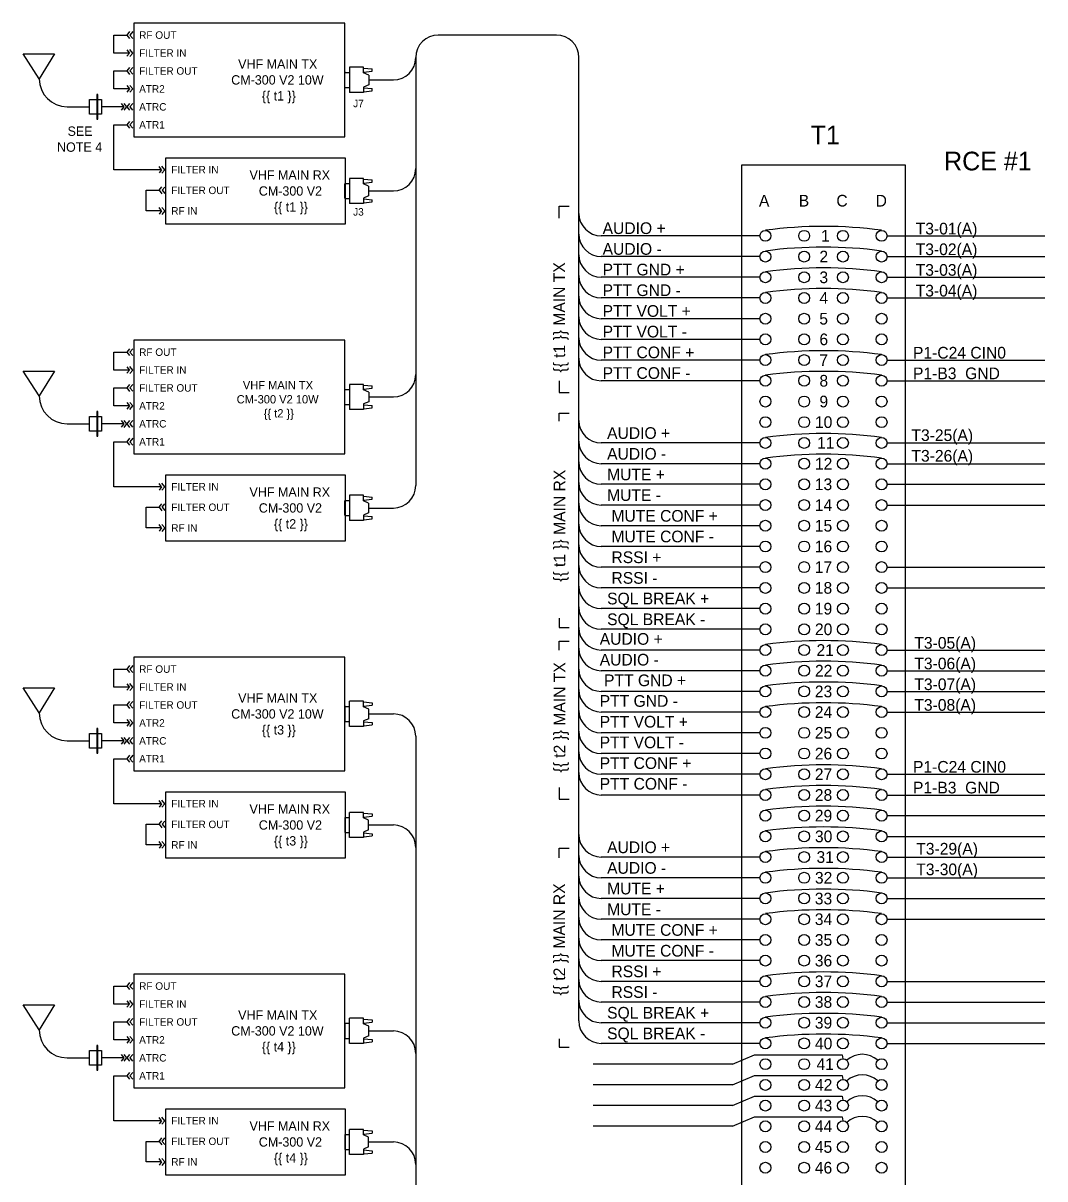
# Model space of a CAD drawing. Extents: x 0.15 to 2.83, y 0.04 to 1.77.
# Drawn here: x 0.148 to 1.059, y 0.698 to 1.728 of the extents above; entities that cross this region are included whole.
import ezdxf

# ---------------------------------------------------------------- set-up
doc = ezdxf.new("R2010")
doc.units = 0
doc.layers.add('ANNO-TEXT', color=7, linetype='Continuous')
doc.layers.add('Q-SCHM', color=7, linetype='Continuous')

msp = doc.modelspace()

# ---------------------------------------------------------------- linework, layer by layer
at = {"layer": 'Q-SCHM'}
for p, q in [((0.6236, 1.7178), (0.5183, 1.7178)), ((0.4983, 1.6978), (0.4983, 1.6978)), ((0.4983, 1.6978), (0.4983, 1.3163)), ((0.6436, 0.8391), (0.6436, 1.6978)), ((0.4352, 1.6715), (0.4352, 1.6842)), ((0.4356, 1.6846), (0.4391, 1.6846)), ((0.4391, 1.6891), (0.4391, 1.6666)), ((0.4518, 1.6884), (0.4594, 1.6876)), ((0.4518, 1.6848), (0.4594, 1.6856)), ((0.4564, 1.6822), (0.4564, 1.6735)), ((0.4594, 1.6856), (0.4594, 1.6876)), ((0.1627, 1.6789), (0.1627, 1.6789)), ((0.4356, 1.6711), (0.4391, 1.6711)), ((0.4518, 1.6709), (0.4594, 1.6701)), ((0.4564, 1.6778), (0.4783, 1.6778)), ((0.4594, 1.668), (0.4594, 1.6701)), ((0.4518, 1.6672), (0.4594, 1.668)), ((0.1877, 1.6539), (0.2074, 1.6539)), ((0.238, 1.6539), (0.2182, 1.6539)), ((0.2718, 1.5978), (0.2695, 1.6007)), ((0.2718, 1.5978), (0.2695, 1.5949)), ((0.2746, 1.5978), (0.2721, 1.6009)), ((0.2746, 1.5978), (0.2721, 1.5947)), ((0.4983, 1.5989), (0.4983, 1.5989)), ((0.4391, 1.5901), (0.4391, 1.5676)), ((0.4518, 1.5895), (0.4594, 1.5887)), ((0.4518, 1.5858), (0.4594, 1.5866)), ((0.4594, 1.5866), (0.4594, 1.5887)), ((0.2695, 1.5795), (0.2719, 1.5825)), ((0.2695, 1.5795), (0.2719, 1.5825)), ((0.2695, 1.5795), (0.2719, 1.5764)), ((0.2695, 1.5795), (0.2719, 1.5764)), ((0.2722, 1.5795), (0.2746, 1.5824)), ((0.2722, 1.5795), (0.2746, 1.5765)), ((0.4352, 1.5725), (0.4352, 1.5852)), ((0.4356, 1.5856), (0.4391, 1.5856)), ((0.4563, 1.5832), (0.4563, 1.5745)), ((0.4563, 1.5789), (0.4783, 1.5789)), ((0.4356, 1.5721), (0.4391, 1.5721)), ((0.4518, 1.5719), (0.4594, 1.5711)), ((0.4518, 1.5683), (0.4594, 1.5691)), ((0.4594, 1.5691), (0.4594, 1.5711)), ((0.2718, 1.5611), (0.2695, 1.564)), ((0.2718, 1.5611), (0.2695, 1.5582)), ((0.2746, 1.5611), (0.2721, 1.5642)), ((0.2746, 1.5611), (0.2721, 1.558)), ((0.6436, 1.5589), (0.6436, 1.5589)), ((0.6436, 1.5404), (0.6436, 1.5404)), ((0.8051, 1.5389), (0.6636, 1.5389)), ((0.8051, 1.5389), (0.6644, 1.5389)), ((0.9183, 1.5389), (1.0589, 1.5389)), ((0.6436, 1.522), (0.6436, 1.522)), ((0.8051, 1.5204), (0.6636, 1.5204)), ((0.9183, 1.5204), (1.0589, 1.5204)), ((0.6436, 1.5035), (0.6436, 1.5035)), ((0.8051, 1.502), (0.6636, 1.502)), ((0.9183, 1.502), (1.0589, 1.502)), ((0.6436, 1.485), (0.6436, 1.485)), ((0.8051, 1.4835), (0.6636, 1.4835)), ((0.9183, 1.4835), (1.0589, 1.4835)), ((0.6436, 1.4666), (0.6436, 1.4666)), ((0.8051, 1.465), (0.6636, 1.465)), ((0.6436, 1.4481), (0.6436, 1.4481)), ((0.8051, 1.4466), (0.6636, 1.4466)), ((0.6436, 1.4297), (0.6436, 1.4297)), ((0.8051, 1.4281), (0.6636, 1.4281)), ((0.9183, 1.4281), (1.0589, 1.4281)), ((0.4983, 1.4153), (0.4983, 1.4153)), ((0.4352, 1.3889), (0.4352, 1.4017)), ((0.4356, 1.402), (0.4391, 1.402)), ((0.4391, 1.4065), (0.4391, 1.3841)), ((0.4518, 1.4059), (0.4594, 1.4051)), ((0.4518, 1.4022), (0.4594, 1.403)), ((0.4594, 1.403), (0.4594, 1.4051)), ((0.8051, 1.4097), (0.6636, 1.4097)), ((0.9183, 1.4097), (1.0589, 1.4097)), ((0.1627, 1.3963), (0.1627, 1.3963)), ((0.4564, 1.3996), (0.4564, 1.391)), ((0.4564, 1.3953), (0.4783, 1.3953)), ((0.4356, 1.3886), (0.4391, 1.3886)), ((0.4518, 1.3884), (0.4594, 1.3876)), ((0.4518, 1.3847), (0.4594, 1.3855)), ((0.4594, 1.3855), (0.4594, 1.3876)), ((0.1877, 1.3713), (0.2074, 1.3713)), ((0.238, 1.3713), (0.2182, 1.3713)), ((0.6436, 1.3743), (0.6436, 1.3743)), ((0.6436, 1.3558), (0.6436, 1.3558)), ((0.8051, 1.3543), (0.6636, 1.3543)), ((0.8051, 1.3543), (0.6644, 1.3543)), ((0.9183, 1.3543), (1.0589, 1.3543)), ((0.6436, 1.3374), (0.6436, 1.3374)), ((0.8051, 1.3358), (0.6636, 1.3358)), ((0.9183, 1.3358), (1.0589, 1.3358)), ((0.6436, 1.3189), (0.6436, 1.3189)), ((0.2718, 1.3153), (0.2695, 1.3182)), ((0.2718, 1.3153), (0.2695, 1.3123)), ((0.2746, 1.3153), (0.2721, 1.3183)), ((0.2746, 1.3153), (0.2721, 1.3122)), ((0.4983, 1.3163), (0.4983, 1.3163)), ((0.8051, 1.3174), (0.6636, 1.3174)), ((0.9183, 1.3174), (1.0589, 1.3174)), ((0.2695, 1.2969), (0.2719, 1.3)), ((0.2695, 1.2969), (0.2719, 1.3)), ((0.2722, 1.2969), (0.2746, 1.2999)), ((0.4352, 1.29), (0.4352, 1.3027)), ((0.4356, 1.3031), (0.4391, 1.3031)), ((0.4391, 1.3076), (0.4391, 1.2851)), ((0.4518, 1.3069), (0.4594, 1.3061)), ((0.4518, 1.3033), (0.4594, 1.3041)), ((0.4563, 1.3007), (0.4563, 1.292)), ((0.4594, 1.3041), (0.4594, 1.3061)), ((0.6436, 1.3005), (0.6436, 1.3005)), ((0.8051, 1.2989), (0.6636, 1.2989)), ((0.9183, 1.2989), (1.0589, 1.2989)), ((0.2695, 1.2969), (0.2719, 1.2938)), ((0.2695, 1.2969), (0.2719, 1.2938)), ((0.2722, 1.2969), (0.2746, 1.294)), ((0.4356, 1.2896), (0.4391, 1.2896)), ((0.4518, 1.2894), (0.4594, 1.2886)), ((0.4563, 1.2963), (0.4783, 1.2963)), ((0.4594, 1.2865), (0.4594, 1.2886)), ((0.2718, 1.2786), (0.2695, 1.2815)), ((0.2718, 1.2786), (0.2695, 1.2756)), ((0.2746, 1.2786), (0.2721, 1.2816)), ((0.2746, 1.2786), (0.2721, 1.2755)), ((0.4518, 1.2857), (0.4594, 1.2865)), ((0.6436, 1.282), (0.6436, 1.282)), ((0.8051, 1.2805), (0.6636, 1.2805)), ((0.6436, 1.2636), (0.6436, 1.2636)), ((0.8051, 1.262), (0.6636, 1.262)), ((0.6436, 1.2451), (0.6436, 1.2451)), ((0.8051, 1.2436), (0.6636, 1.2436)), ((0.9183, 1.2436), (1.0589, 1.2436)), ((0.6436, 1.2266), (0.6436, 1.2266)), ((0.8051, 1.2251), (0.6636, 1.2251)), ((0.9183, 1.2251), (1.0589, 1.2251)), ((0.6436, 1.2082), (0.6436, 1.2082)), ((0.8051, 1.2066), (0.6636, 1.2066)), ((0.6436, 1.1897), (0.6436, 1.1897)), ((0.8051, 1.1882), (0.6636, 1.1882)), ((0.6436, 1.1713), (0.6436, 1.1713)), ((0.8051, 1.1697), (0.6636, 1.1697)), ((0.8051, 1.1697), (0.6644, 1.1697)), ((0.9183, 1.1697), (1.0589, 1.1697)), ((0.6436, 1.1528), (0.6436, 1.1528)), ((0.8051, 1.1513), (0.6636, 1.1513)), ((0.9183, 1.1513), (1.0589, 1.1513)), ((0.6436, 1.1344), (0.6436, 1.1344)), ((0.4391, 1.1015), (0.4391, 1.124)), ((0.4518, 1.1234), (0.4594, 1.1226)), ((0.8051, 1.1328), (0.6636, 1.1328)), ((0.9183, 1.1328), (1.0589, 1.1328)), ((0.1627, 1.1138), (0.1627, 1.1138)), ((0.4352, 1.1191), (0.4352, 1.1064)), ((0.4356, 1.1195), (0.4391, 1.1195)), ((0.4518, 1.1197), (0.4594, 1.1205)), ((0.4564, 1.1084), (0.4564, 1.1171)), ((0.4564, 1.1128), (0.4783, 1.1128)), ((0.4594, 1.1226), (0.4594, 1.1205)), ((0.6436, 1.1159), (0.6436, 1.1159)), ((0.8051, 1.1144), (0.6636, 1.1144)), ((0.9183, 1.1144), (1.0589, 1.1144)), ((0.4356, 1.106), (0.4391, 1.106)), ((0.4518, 1.1058), (0.4594, 1.105)), ((0.4518, 1.1022), (0.4594, 1.103)), ((0.4594, 1.105), (0.4594, 1.103)), ((0.4983, 1.0928), (0.4983, 1.0928)), ((0.4983, 1.0928), (0.4983, 0.5437)), ((0.6436, 1.0975), (0.6436, 1.0975)), ((0.8051, 1.0959), (0.6636, 1.0959)), ((0.1877, 1.0888), (0.2074, 1.0888)), ((0.238, 1.0888), (0.2182, 1.0888)), ((0.6436, 1.079), (0.6436, 1.079)), ((0.8051, 1.0775), (0.6636, 1.0775)), ((0.6436, 1.0605), (0.6436, 1.0605)), ((0.8051, 1.059), (0.6636, 1.059)), ((0.9183, 1.059), (1.0589, 1.059)), ((0.8051, 1.0405), (0.6636, 1.0405)), ((0.9183, 1.0405), (1.0589, 1.0405)), ((0.2718, 1.0327), (0.2695, 1.0357)), ((0.2718, 1.0327), (0.2695, 1.0298)), ((0.2746, 1.0327), (0.2721, 1.0358)), ((0.2746, 1.0327), (0.2721, 1.0297)), ((0.4352, 1.0201), (0.4352, 1.0074)), ((0.4356, 1.0205), (0.4391, 1.0205)), ((0.4391, 1.0025), (0.4391, 1.025)), ((0.4518, 1.0244), (0.4594, 1.0236)), ((0.4518, 1.0207), (0.4594, 1.0215)), ((0.4594, 1.0236), (0.4594, 1.0215)), ((0.9183, 1.0221), (1.0589, 1.0221)), ((0.2695, 1.0144), (0.2719, 1.0174)), ((0.2695, 1.0144), (0.2719, 1.0174)), ((0.2695, 1.0144), (0.2719, 1.0113)), ((0.2695, 1.0144), (0.2719, 1.0113)), ((0.2722, 1.0144), (0.2746, 1.0173)), ((0.2722, 1.0144), (0.2746, 1.0114)), ((0.4563, 1.0095), (0.4563, 1.0181)), ((0.4563, 1.0138), (0.4783, 1.0138)), ((0.4356, 1.007), (0.4391, 1.007)), ((0.4518, 1.0068), (0.4594, 1.006)), ((0.4518, 1.0032), (0.4594, 1.004)), ((0.4594, 1.006), (0.4594, 1.004)), ((0.6436, 1.0052), (0.6436, 1.0052)), ((0.9183, 1.0036), (1.0589, 1.0036)), ((0.2718, 0.996), (0.2695, 0.999)), ((0.2718, 0.996), (0.2695, 0.9931)), ((0.2746, 0.996), (0.2721, 0.9991)), ((0.2746, 0.996), (0.2721, 0.993)), ((0.4983, 0.9938), (0.4983, 0.9938)), ((0.6436, 0.9867), (0.6436, 0.9867)), ((0.8051, 0.9852), (0.6636, 0.9852)), ((0.8051, 0.9852), (0.6644, 0.9852)), ((0.9183, 0.9852), (1.0589, 0.9852)), ((0.6436, 0.9683), (0.6436, 0.9683)), ((0.8051, 0.9667), (0.6636, 0.9667)), ((0.9183, 0.9667), (1.0589, 0.9667)), ((0.6436, 0.9498), (0.6436, 0.9498)), ((0.8051, 0.9483), (0.6636, 0.9483)), ((0.9183, 0.9483), (1.0589, 0.9483)), ((0.6436, 0.9313), (0.6436, 0.9313)), ((0.8051, 0.9298), (0.6636, 0.9298)), ((0.9183, 0.9298), (1.0589, 0.9298)), ((0.6436, 0.9129), (0.6436, 0.9129)), ((0.8051, 0.9113), (0.6636, 0.9113)), ((0.6436, 0.8944), (0.6436, 0.8944)), ((0.8051, 0.8929), (0.6636, 0.8929)), ((0.6436, 0.876), (0.6436, 0.876)), ((0.8051, 0.8744), (0.6636, 0.8744)), ((0.9183, 0.8744), (1.0589, 0.8744)), ((0.6436, 0.8575), (0.6436, 0.8575)), ((0.8051, 0.856), (0.6636, 0.856)), ((0.9183, 0.856), (1.0589, 0.856)), ((0.4352, 0.8366), (0.4352, 0.8239)), ((0.4356, 0.837), (0.4391, 0.837)), ((0.4391, 0.819), (0.4391, 0.8415)), ((0.4518, 0.8408), (0.4594, 0.84)), ((0.4518, 0.8372), (0.4594, 0.838)), ((0.4564, 0.8259), (0.4564, 0.8346)), ((0.4594, 0.84), (0.4594, 0.838)), ((0.6436, 0.8391), (0.6436, 0.8391)), ((0.8051, 0.8375), (0.6636, 0.8375)), ((0.9183, 0.8375), (1.0589, 0.8375)), ((0.1627, 0.8312), (0.1627, 0.8312)), ((0.4564, 0.8302), (0.4783, 0.8302)), ((0.4356, 0.8235), (0.4391, 0.8235)), ((0.4518, 0.8233), (0.4594, 0.8225)), ((0.4518, 0.8196), (0.4594, 0.8204)), ((0.4594, 0.8225), (0.4594, 0.8204)), ((0.8051, 0.8191), (0.6636, 0.8191)), ((0.9183, 0.8191), (1.0589, 0.8191)), ((0.1877, 0.8062), (0.2074, 0.8062)), ((0.238, 0.8062), (0.2182, 0.8062)), ((0.4983, 0.8102), (0.4983, 0.8102)), ((0.7806, 0.8006), (0.8001, 0.809)), ((0.8001, 0.809), (0.8784, 0.809)), ((0.8784, 0.809), (0.8789, 0.8055)), ((0.7806, 0.8006), (0.6564, 0.8006)), ((0.7806, 0.7821), (0.8001, 0.7905)), ((0.8001, 0.7905), (0.8784, 0.7905)), ((0.8784, 0.7905), (0.8789, 0.787)), ((0.7806, 0.7821), (0.6564, 0.7821)), ((0.7806, 0.7637), (0.6564, 0.7637)), ((0.7806, 0.7637), (0.8001, 0.7721)), ((0.8001, 0.7721), (0.8784, 0.7721)), ((0.8784, 0.7721), (0.8789, 0.7686)), ((0.2718, 0.7502), (0.2695, 0.7531)), ((0.2746, 0.7502), (0.2721, 0.7533)), ((0.7806, 0.7452), (0.8001, 0.7536)), ((0.8001, 0.7536), (0.8784, 0.7536)), ((0.8784, 0.7536), (0.8789, 0.7501)), ((0.2718, 0.7502), (0.2695, 0.7473)), ((0.2746, 0.7502), (0.2721, 0.7471)), ((0.4391, 0.72), (0.4391, 0.7425)), ((0.4518, 0.7419), (0.4594, 0.7411)), ((0.7806, 0.7452), (0.6564, 0.7452)), ((0.2695, 0.7318), (0.2719, 0.7349)), ((0.2695, 0.7318), (0.2719, 0.7349)), ((0.2695, 0.7318), (0.2719, 0.7288)), ((0.2695, 0.7318), (0.2719, 0.7288)), ((0.2722, 0.7318), (0.2746, 0.7348)), ((0.2722, 0.7318), (0.2746, 0.7289)), ((0.4352, 0.7376), (0.4352, 0.7249)), ((0.4356, 0.738), (0.4391, 0.738)), ((0.4518, 0.7382), (0.4594, 0.739)), ((0.4563, 0.7269), (0.4563, 0.7356)), ((0.4594, 0.7411), (0.4594, 0.739)), ((0.4356, 0.7245), (0.4391, 0.7245)), ((0.4518, 0.7243), (0.4594, 0.7235)), ((0.4518, 0.7206), (0.4594, 0.7214)), ((0.4563, 0.7313), (0.4783, 0.7313)), ((0.4594, 0.7235), (0.4594, 0.7214)), ((0.2718, 0.7135), (0.2695, 0.7164)), ((0.2718, 0.7135), (0.2695, 0.7105)), ((0.2746, 0.7135), (0.2721, 0.7166)), ((0.2746, 0.7135), (0.2721, 0.7104)), ((0.4983, 0.7113), (0.4983, 0.7113))]:
    msp.add_line(p, q, dxfattribs=at)
for points in [[(0.2433, 1.7209), (0.2409, 1.7178), (0.2433, 1.7147)], [(0.2461, 1.7209), (0.2436, 1.7178), (0.246, 1.7149)], [(0.2432, 1.7018), (0.2293, 1.7018), (0.2293, 1.7178), (0.2409, 1.7178)], [(0.2409, 1.7048), (0.2432, 1.7018), (0.2409, 1.6989)], [(0.2435, 1.6988), (0.246, 1.7018), (0.2435, 1.7049)], [(0.2432, 1.6698), (0.2293, 1.6698), (0.2293, 1.6858), (0.2409, 1.6858)], [(0.2433, 1.6889), (0.2409, 1.6858), (0.2433, 1.6828)], [(0.2461, 1.6889), (0.2436, 1.6858), (0.246, 1.6829)], [(0.4564, 1.6822), (0.4518, 1.6841), (0.4518, 1.6891), (0.4391, 1.6891)], [(0.2409, 1.6728), (0.2432, 1.6698), (0.2409, 1.6669)], [(0.2435, 1.6668), (0.246, 1.6698), (0.2435, 1.6729)], [(0.4564, 1.6735), (0.4518, 1.6715), (0.4518, 1.6666), (0.4391, 1.6666)], [(0.2357, 1.6568), (0.238, 1.6539), (0.2357, 1.6509)], [(0.2383, 1.6508), (0.2408, 1.6539), (0.2383, 1.6569)], [(0.2432, 1.6569), (0.2408, 1.6539), (0.2432, 1.6508)], [(0.246, 1.6569), (0.2435, 1.6539), (0.2459, 1.6509)], [(0.2433, 1.6409), (0.2409, 1.6379), (0.2433, 1.6348)], [(0.2461, 1.6409), (0.2436, 1.6379), (0.246, 1.6349)], [(0.2718, 1.5978), (0.2293, 1.5978), (0.2293, 1.6379), (0.2409, 1.6379)], [(0.4563, 1.5832), (0.4518, 1.5852), (0.4518, 1.5901), (0.4391, 1.5901)], [(0.2718, 1.5611), (0.2579, 1.5611), (0.2579, 1.5795), (0.2695, 1.5795)], [(0.4563, 1.5745), (0.4518, 1.5726), (0.4518, 1.5676), (0.4391, 1.5676)], [(0.6262, 1.5547), (0.6262, 1.5653), (0.6349, 1.5653)], [(0.2432, 1.4193), (0.2293, 1.4193), (0.2293, 1.4353), (0.2409, 1.4353)], [(0.2433, 1.4383), (0.2409, 1.4353), (0.2433, 1.4322)], [(0.2461, 1.4383), (0.2436, 1.4353), (0.246, 1.4323)], [(0.2409, 1.4222), (0.2432, 1.4193), (0.2409, 1.4164)], [(0.2435, 1.4162), (0.246, 1.4193), (0.2435, 1.4224)], [(0.2432, 1.3873), (0.2293, 1.3873), (0.2293, 1.4033), (0.2409, 1.4033)], [(0.2433, 1.4064), (0.2409, 1.4033), (0.2433, 1.4002)], [(0.2461, 1.4064), (0.2436, 1.4033), (0.246, 1.4004)], [(0.4564, 1.3996), (0.4518, 1.4016), (0.4518, 1.4065), (0.4391, 1.4065)], [(0.6262, 1.4096), (0.6262, 1.3992), (0.6349, 1.3992)], [(0.4564, 1.391), (0.4518, 1.389), (0.4518, 1.3841), (0.4391, 1.3841)], [(0.2409, 1.3902), (0.2432, 1.3873), (0.2409, 1.3844)], [(0.2435, 1.3842), (0.246, 1.3873), (0.2435, 1.3904)], [(0.6262, 1.3737), (0.6262, 1.3808), (0.6349, 1.3808)], [(0.2357, 1.3743), (0.238, 1.3713), (0.2357, 1.3684)], [(0.2383, 1.3682), (0.2408, 1.3713), (0.2383, 1.3744)], [(0.2432, 1.3744), (0.2408, 1.3713), (0.2432, 1.3682)], [(0.246, 1.3744), (0.2435, 1.3713), (0.2459, 1.3684)], [(0.2718, 1.3153), (0.2293, 1.3153), (0.2293, 1.3553), (0.2409, 1.3553)], [(0.2433, 1.3584), (0.2409, 1.3553), (0.2433, 1.3523)], [(0.2461, 1.3584), (0.2436, 1.3553), (0.246, 1.3524)], [(0.4563, 1.3007), (0.4518, 1.3026), (0.4518, 1.3076), (0.4391, 1.3076)], [(0.2718, 1.2786), (0.2579, 1.2786), (0.2579, 1.2969), (0.2695, 1.2969)], [(0.4563, 1.292), (0.4518, 1.29), (0.4518, 1.2851), (0.4391, 1.2851)], [(0.6262, 1.1981), (0.6262, 1.1899), (0.6349, 1.1899)], [(0.6262, 1.1695), (0.6262, 1.1777), (0.6349, 1.1777)], [(0.2433, 1.1558), (0.2409, 1.1527), (0.2433, 1.1497)], [(0.2461, 1.1558), (0.2436, 1.1527), (0.246, 1.1498)], [(0.2432, 1.1367), (0.2293, 1.1367), (0.2293, 1.1527), (0.2409, 1.1527)], [(0.2409, 1.1397), (0.2432, 1.1367), (0.2409, 1.1338)], [(0.2435, 1.1337), (0.246, 1.1367), (0.2435, 1.1398)], [(0.2433, 1.1238), (0.2409, 1.1208), (0.2433, 1.1177)], [(0.2461, 1.1238), (0.2436, 1.1208), (0.246, 1.1178)], [(0.4564, 1.1171), (0.4518, 1.1191), (0.4518, 1.124), (0.4391, 1.124)], [(0.2432, 1.1048), (0.2293, 1.1048), (0.2293, 1.1208), (0.2409, 1.1208)], [(0.2409, 1.1077), (0.2432, 1.1048), (0.2409, 1.1018)], [(0.2435, 1.1017), (0.246, 1.1048), (0.2435, 1.1078)], [(0.4564, 1.1084), (0.4518, 1.1065), (0.4518, 1.1015), (0.4391, 1.1015)], [(0.2357, 1.0917), (0.238, 1.0888), (0.2357, 1.0858)], [(0.2383, 1.0857), (0.2408, 1.0888), (0.2383, 1.0918)], [(0.2432, 1.0918), (0.2408, 1.0888), (0.2432, 1.0857)], [(0.246, 1.0918), (0.2435, 1.0888), (0.2459, 1.0858)], [(0.2718, 1.0327), (0.2293, 1.0327), (0.2293, 1.0728), (0.2409, 1.0728)], [(0.2433, 1.0759), (0.2409, 1.0728), (0.2433, 1.0697)], [(0.2461, 1.0759), (0.2436, 1.0728), (0.246, 1.0699)], [(0.6262, 1.0473), (0.6262, 1.0367), (0.6349, 1.0367)], [(0.4563, 1.0181), (0.4518, 1.0201), (0.4518, 1.025), (0.4391, 1.025)], [(0.2718, 0.996), (0.2579, 0.996), (0.2579, 1.0144), (0.2695, 1.0144)], [(0.4563, 1.0095), (0.4518, 1.0075), (0.4518, 1.0025), (0.4391, 1.0025)], [(0.6262, 0.9845), (0.6262, 0.9932), (0.6349, 0.9932)], [(0.2432, 0.8542), (0.2293, 0.8542), (0.2293, 0.8702), (0.2409, 0.8702)], [(0.2433, 0.8733), (0.2409, 0.8702), (0.2433, 0.8671)], [(0.2461, 0.8733), (0.2436, 0.8702), (0.246, 0.8673)], [(0.2409, 0.8571), (0.2432, 0.8542), (0.2409, 0.8513)], [(0.2435, 0.8511), (0.246, 0.8542), (0.2435, 0.8573)], [(0.2432, 0.8222), (0.2293, 0.8222), (0.2293, 0.8382), (0.2409, 0.8382)], [(0.2433, 0.8413), (0.2409, 0.8382), (0.2433, 0.8352)], [(0.2461, 0.8413), (0.2436, 0.8382), (0.246, 0.8353)], [(0.4564, 0.8346), (0.4518, 0.8365), (0.4518, 0.8415), (0.4391, 0.8415)], [(0.2409, 0.8252), (0.2432, 0.8222), (0.2409, 0.8193)], [(0.2435, 0.8192), (0.246, 0.8222), (0.2435, 0.8253)], [(0.4564, 0.8259), (0.4518, 0.8239), (0.4518, 0.819), (0.4391, 0.819)], [(0.6262, 0.8232), (0.6262, 0.8157), (0.6349, 0.8157)], [(0.2357, 0.8092), (0.238, 0.8062), (0.2357, 0.8033)], [(0.2383, 0.8032), (0.2408, 0.8062), (0.2383, 0.8093)], [(0.2432, 0.8093), (0.2408, 0.8062), (0.2432, 0.8032)], [(0.246, 0.8093), (0.2435, 0.8062), (0.2459, 0.8033)], [(0.2433, 0.7933), (0.2409, 0.7903), (0.2433, 0.7872)], [(0.2461, 0.7933), (0.2436, 0.7903), (0.246, 0.7873)], [(0.2718, 0.7502), (0.2293, 0.7502), (0.2293, 0.7903), (0.2409, 0.7903)], [(0.4563, 0.7356), (0.4518, 0.7376), (0.4518, 0.7425), (0.4391, 0.7425)], [(0.2718, 0.7135), (0.2579, 0.7135), (0.2579, 0.7318), (0.2695, 0.7318)], [(0.4563, 0.7269), (0.4518, 0.7249), (0.4518, 0.72), (0.4391, 0.72)]]:
    msp.add_lwpolyline(points, dxfattribs=at)
for points in [[(0.2471, 1.6272), (0.4352, 1.6272), (0.4352, 1.7285), (0.2471, 1.7285)], [(0.1484, 1.701), (0.1763, 1.701), (0.1627, 1.6789)], [(0.2182, 1.6605), (0.2182, 1.6472), (0.214, 1.6472), (0.214, 1.6429), (0.215, 1.6429), (0.215, 1.6472), (0.2074, 1.6472), (0.2074, 1.6605), (0.215, 1.6605), (0.215, 1.6648), (0.214, 1.6648), (0.214, 1.6472), (0.215, 1.6472), (0.215, 1.6605)], [(0.2757, 1.6085), (0.4353, 1.6085), (0.4353, 1.5493), (0.2757, 1.5493)], [(0.7888, 1.6022), (0.9345, 1.6022), (0.9345, 0.5896), (0.7888, 0.5896)], [(0.2471, 1.3447), (0.4352, 1.3447), (0.4352, 1.4459), (0.2471, 1.4459)], [(0.1484, 1.4184), (0.1763, 1.4184), (0.1627, 1.3963)], [(0.2182, 1.378), (0.2182, 1.3647), (0.214, 1.3647), (0.214, 1.3604), (0.215, 1.3604), (0.215, 1.3647), (0.2074, 1.3647), (0.2074, 1.378), (0.215, 1.378), (0.215, 1.3822), (0.214, 1.3822), (0.214, 1.3647), (0.215, 1.3647), (0.215, 1.378)], [(0.2757, 1.3259), (0.4353, 1.3259), (0.4353, 1.2667), (0.2757, 1.2667)], [(0.2471, 1.0621), (0.4352, 1.0621), (0.4352, 1.1634), (0.2471, 1.1634)], [(0.1484, 1.1359), (0.1763, 1.1359), (0.1627, 1.1138)], [(0.2182, 1.0954), (0.2182, 1.0821), (0.214, 1.0821), (0.214, 1.0779), (0.215, 1.0779), (0.215, 1.0821), (0.2074, 1.0821), (0.2074, 1.0954), (0.215, 1.0954), (0.215, 1.0997), (0.214, 1.0997), (0.214, 1.0821), (0.215, 1.0821), (0.215, 1.0954)], [(0.2757, 1.0434), (0.4353, 1.0434), (0.4353, 0.9842), (0.2757, 0.9842)], [(0.2471, 0.7796), (0.4352, 0.7796), (0.4352, 0.8809), (0.2471, 0.8809)], [(0.1484, 0.8534), (0.1763, 0.8534), (0.1627, 0.8312)], [(0.2182, 0.8129), (0.2182, 0.7996), (0.214, 0.7996), (0.214, 0.7953), (0.215, 0.7953), (0.215, 0.7996), (0.2074, 0.7996), (0.2074, 0.8129), (0.215, 0.8129), (0.215, 0.8172), (0.214, 0.8172), (0.214, 0.7996), (0.215, 0.7996), (0.215, 0.8129)], [(0.2757, 0.7609), (0.4353, 0.7609), (0.4353, 0.7016), (0.2757, 0.7016)]]:
    msp.add_lwpolyline(points, close=True, dxfattribs=at)
for centre in [(0.8099, 1.5389), (0.8444, 1.5389), (0.8789, 1.5389), (0.8789, 1.5389), (0.9134, 1.5389), (0.8099, 1.5204), (0.8444, 1.5204), (0.8789, 1.5204), (0.9134, 1.5204), (0.8099, 1.502), (0.8444, 1.502), (0.8789, 1.502), (0.9134, 1.502), (0.8099, 1.4835), (0.8444, 1.4835), (0.8789, 1.4835), (0.9134, 1.4835), (0.8099, 1.465), (0.8444, 1.465), (0.8789, 1.465), (0.9134, 1.465), (0.8099, 1.4466), (0.8444, 1.4466), (0.8789, 1.4466), (0.9134, 1.4466), (0.8099, 1.4281), (0.8444, 1.4281), (0.8789, 1.4281), (0.9134, 1.4281), (0.8099, 1.4097), (0.8444, 1.4097), (0.8789, 1.4097), (0.9134, 1.4097), (0.8099, 1.3912), (0.8444, 1.3912), (0.8789, 1.3912), (0.9134, 1.3912), (0.8099, 1.3728), (0.8444, 1.3728), (0.8789, 1.3728), (0.9134, 1.3728), (0.8099, 1.3543), (0.8444, 1.3543), (0.8789, 1.3543), (0.9134, 1.3543), (0.8099, 1.3358), (0.8444, 1.3358), (0.8789, 1.3358), (0.9134, 1.3358), (0.8099, 1.3174), (0.8444, 1.3174), (0.8789, 1.3174), (0.9134, 1.3174), (0.8099, 1.2989), (0.8444, 1.2989), (0.8789, 1.2989), (0.9134, 1.2989), (0.8099, 1.2805), (0.8444, 1.2805), (0.8789, 1.2805), (0.9134, 1.2805), (0.8099, 1.262), (0.8444, 1.262), (0.8789, 1.262), (0.9134, 1.262), (0.8099, 1.2436), (0.8444, 1.2436), (0.8789, 1.2436), (0.9134, 1.2436), (0.8099, 1.2251), (0.8444, 1.2251), (0.8789, 1.2251), (0.9134, 1.2251), (0.8099, 1.2066), (0.8444, 1.2066), (0.8789, 1.2066), (0.9134, 1.2066), (0.8099, 1.1882), (0.8444, 1.1882), (0.8789, 1.1882), (0.9134, 1.1882), (0.8099, 1.1697), (0.8444, 1.1697), (0.8789, 1.1697), (0.9134, 1.1697), (0.8099, 1.1513), (0.8444, 1.1513), (0.8789, 1.1513), (0.9134, 1.1513), (0.8099, 1.1328), (0.8444, 1.1328), (0.8789, 1.1328), (0.9134, 1.1328), (0.8099, 1.1144), (0.8444, 1.1144), (0.8789, 1.1144), (0.9134, 1.1144), (0.8099, 1.0959), (0.8444, 1.0959), (0.8789, 1.0959), (0.9134, 1.0959), (0.8099, 1.0775), (0.8444, 1.0775), (0.8789, 1.0775), (0.9134, 1.0775), (0.8099, 1.059), (0.8444, 1.059), (0.8789, 1.059), (0.9134, 1.059), (0.8099, 1.0405), (0.8444, 1.0405), (0.8789, 1.0405), (0.9134, 1.0405), (0.8099, 1.0221), (0.8444, 1.0221), (0.8789, 1.0221), (0.9134, 1.0221), (0.8099, 1.0036), (0.8444, 1.0036), (0.8789, 1.0036), (0.9134, 1.0036), (0.8099, 0.9852), (0.8444, 0.9852), (0.8789, 0.9852), (0.9134, 0.9852), (0.8099, 0.9667), (0.8444, 0.9667), (0.8789, 0.9667), (0.9134, 0.9667), (0.8099, 0.9483), (0.8444, 0.9483), (0.8789, 0.9483), (0.9134, 0.9483), (0.8099, 0.9298), (0.8444, 0.9298), (0.8789, 0.9298), (0.9134, 0.9298), (0.8099, 0.9113), (0.8444, 0.9113), (0.8789, 0.9113), (0.9134, 0.9113), (0.8099, 0.8929), (0.8444, 0.8929), (0.8789, 0.8929), (0.9134, 0.8929), (0.8099, 0.8744), (0.8444, 0.8744), (0.8789, 0.8744), (0.9134, 0.8744), (0.8099, 0.856), (0.8444, 0.856), (0.8789, 0.856), (0.9134, 0.856), (0.8099, 0.8375), (0.8444, 0.8375), (0.8789, 0.8375), (0.9134, 0.8375), (0.8099, 0.8191), (0.8444, 0.8191), (0.8789, 0.8191), (0.9134, 0.8191), (0.8099, 0.8006), (0.8444, 0.8006), (0.8789, 0.8006), (0.9134, 0.8006), (0.8099, 0.7821), (0.8444, 0.7821), (0.8789, 0.7821), (0.9134, 0.7821), (0.8099, 0.7637), (0.8444, 0.7637), (0.8789, 0.7637), (0.9134, 0.7637), (0.8099, 0.7452), (0.8444, 0.7452), (0.8789, 0.7452), (0.9134, 0.7452), (0.8099, 0.7268), (0.8444, 0.7268), (0.8789, 0.7268), (0.9134, 0.7268), (0.8099, 0.7083), (0.8444, 0.7083), (0.8789, 0.7083), (0.9134, 0.7083)]:
    msp.add_circle(centre, 0.00488, dxfattribs=at)
for centre, radius, start, end in [((0.5183, 1.6978), 0.02, 90, 180), ((0.6236, 1.6978), 0.02, 0, 90), ((0.4783, 1.6978), 0.02, 270, 360), ((0.4356, 1.6842), 0.000391, 90, 180), ((0.1877, 1.6789), 0.025, 180, 270), ((0.4356, 1.6715), 0.000391, 180, 270), ((0.4783, 1.5989), 0.02, 270, 360), ((0.4356, 1.5852), 0.000391, 90, 180), ((0.4356, 1.5725), 0.000391, 180, 270), ((0.6636, 1.5589), 0.02, 180, 270), ((0.8617, 1.1589), 0.3884, 82.3452, 97.6548), ((0.6636, 1.5404), 0.02, 180, 270), ((0.8617, 1.1404), 0.3884, 82.3452, 97.6548), ((0.6636, 1.522), 0.02, 180, 270), ((0.8617, 1.1219), 0.3884, 82.3452, 97.6548), ((0.6636, 1.5035), 0.02, 180, 270), ((0.6636, 1.485), 0.02, 180, 270), ((0.8617, 1.1035), 0.3884, 82.3452, 97.6548), ((0.6636, 1.4666), 0.02, 180, 270), ((0.6636, 1.4481), 0.02, 180, 270), ((0.8617, 1.0481), 0.3884, 82.3452, 97.6548), ((0.6636, 1.4297), 0.02, 180, 270), ((0.4783, 1.4153), 0.02, 270, 360), ((0.8617, 1.0297), 0.3884, 82.3452, 97.6548), ((0.4356, 1.4017), 0.000391, 90, 180), ((0.1877, 1.3963), 0.025, 180, 270), ((0.4356, 1.3889), 0.000391, 180, 270), ((0.6636, 1.3743), 0.02, 180, 270), ((0.8617, 0.9743), 0.3884, 82.3452, 97.6548), ((0.6636, 1.3558), 0.02, 180, 270), ((0.8617, 0.9558), 0.3884, 82.3452, 97.6548), ((0.6636, 1.3374), 0.02, 180, 270), ((0.6636, 1.3189), 0.02, 180, 270), ((0.4783, 1.3163), 0.02, 270, 360), ((0.4356, 1.3027), 0.000391, 90, 180), ((0.6636, 1.3005), 0.02, 180, 270), ((0.4356, 1.29), 0.000391, 180, 270), ((0.6636, 1.282), 0.02, 180, 270), ((0.6636, 1.2636), 0.02, 180, 270), ((0.6636, 1.2451), 0.02, 180, 270), ((0.6636, 1.2266), 0.02, 180, 270), ((0.6636, 1.2082), 0.02, 180, 270), ((0.6636, 1.1897), 0.02, 180, 270), ((0.8617, 0.7897), 0.3884, 82.3452, 97.6548), ((0.6636, 1.1713), 0.02, 180, 270), ((0.8617, 0.7713), 0.3884, 82.3452, 97.6548), ((0.6636, 1.1528), 0.02, 180, 270), ((0.6636, 1.1344), 0.02, 180, 270), ((0.8617, 0.7528), 0.3884, 82.3452, 97.6548), ((0.1877, 1.1138), 0.025, 180, 270), ((0.4356, 1.1191), 0.000391, 90, 180), ((0.4783, 1.0928), 0.02, 0, 90), ((0.6636, 1.1159), 0.02, 180, 270), ((0.8617, 0.7343), 0.3884, 82.3452, 97.6548), ((0.4356, 1.1064), 0.000391, 180, 270), ((0.6636, 1.0975), 0.02, 180, 270), ((0.6636, 1.079), 0.02, 180, 270), ((0.8617, 0.679), 0.3884, 82.3452, 97.6548), ((0.6636, 1.0605), 0.02, 180, 270), ((0.8617, 0.6605), 0.3884, 82.3452, 97.6548), ((0.8617, 0.6421), 0.3884, 82.3452, 97.6548), ((0.4356, 1.0201), 0.000391, 90, 180), ((0.4783, 0.9938), 0.02, 0, 90), ((0.8617, 0.6236), 0.3884, 82.3452, 97.6548), ((0.4356, 1.0074), 0.000391, 180, 270), ((0.6636, 1.0052), 0.02, 180, 270), ((0.8617, 0.6051), 0.3884, 82.3452, 97.6548), ((0.6636, 0.9867), 0.02, 180, 270), ((0.8617, 0.5867), 0.3884, 82.3452, 97.6548), ((0.6636, 0.9683), 0.02, 180, 270), ((0.6636, 0.9498), 0.02, 180, 270), ((0.8617, 0.5682), 0.3884, 82.3452, 97.6548), ((0.8617, 0.5498), 0.3884, 82.3452, 97.6548), ((0.6636, 0.9313), 0.02, 180, 270), ((0.6636, 0.9129), 0.02, 180, 270), ((0.6636, 0.8944), 0.02, 180, 270), ((0.6636, 0.876), 0.02, 180, 270), ((0.8617, 0.4944), 0.3884, 82.3452, 97.6548), ((0.6636, 0.8575), 0.02, 180, 270), ((0.8617, 0.476), 0.3884, 82.3452, 97.6548), ((0.8617, 0.4575), 0.3884, 82.3452, 97.6548), ((0.4356, 0.8366), 0.000391, 90, 180), ((0.6636, 0.8391), 0.02, 180, 270), ((0.1877, 0.8312), 0.025, 180, 270), ((0.4783, 0.8102), 0.02, 0, 90), ((0.8617, 0.439), 0.3884, 82.3452, 97.6548), ((0.4356, 0.8239), 0.000391, 180, 270), ((0.8962, 0.7889), 0.0205, 47.6163, 132.3837), ((0.8962, 0.7705), 0.0205, 47.6163, 132.3837), ((0.8962, 0.752), 0.0205, 47.6163, 132.3837), ((0.8962, 0.7336), 0.0205, 47.6163, 132.3837), ((0.4356, 0.7376), 0.000391, 90, 180), ((0.4356, 0.7249), 0.000391, 180, 270), ((0.4783, 0.7113), 0.02, 0, 90)]:
    msp.add_arc(centre, radius, start, end, dxfattribs=at)

# ---------------------------------------------------------------- texts
at = {"layer": 'ANNO-TEXT'}
for s, height, p in [('VHF MAIN TX', 0.008333, (0.34, 1.6878)), ('CM-300 V2 10W', 0.008333, (0.3338, 1.6737)), ('{{ t1 }}', 0.00833, (0.3611, 1.6595)), ('SEE ', 0.00833, (0.188, 1.628)), ('T1', 0.01667, (0.8502, 1.6204)), ('NOTE 4', 0.00833, (0.1786, 1.6138)), ('RCE #1', 0.01667, (0.9691, 1.5972)), ('VHF MAIN RX', 0.008333, (0.3501, 1.5889)), ('CM-300 V2', 0.00833, (0.3584, 1.5747)), ('{{ t1 }}', 0.00833, (0.3719, 1.5605)), ('A', 0.0104, (0.8041, 1.565)), ('B', 0.0104, (0.8396, 1.565)), ('C', 0.0104, (0.8731, 1.565)), ('D', 0.0104, (0.9081, 1.565)), ('AUDIO +', 0.01042, (0.6648, 1.5405)), ('T3-01(A)', 0.01042, (0.9438, 1.5401)), ('1', 0.0104, (0.8594, 1.5337)), ('AUDIO -', 0.01042, (0.6648, 1.522)), ('2', 0.0104, (0.858, 1.5152)), ('T3-02(A)', 0.01042, (0.9438, 1.5217)), ('PTT GND +', 0.01042, (0.6648, 1.5036)), ('3', 0.0104, (0.858, 1.4967)), ('T3-03(A)', 0.01042, (0.9438, 1.5033)), ('PTT GND -', 0.01042, (0.6648, 1.4852)), ('T3-04(A)', 0.01042, (0.9438, 1.4848)), ('4', 0.0104, (0.858, 1.4783)), ('PTT VOLT +', 0.01042, (0.6648, 1.4667)), ('5', 0.0104, (0.8579, 1.4598)), ('PTT VOLT -', 0.01042, (0.6648, 1.4483)), ('6', 0.0104, (0.858, 1.4414)), ('PTT CONF +', 0.01042, (0.6648, 1.4298)), ('7', 0.0104, (0.8579, 1.4229)), ('P1-C24 CIN0', 0.010417, (0.9414, 1.4295)), ('PTT CONF -', 0.01042, (0.6648, 1.4114)), ('P1-B3  GND', 0.01042, (0.9414, 1.4111)), ('8', 0.0104, (0.858, 1.4045)), ('VHF MAIN TX', 0.007386, (0.3442, 1.4021)), ('CM-300 V2 10W', 0.007386, (0.3387, 1.3895)), ('9', 0.0104, (0.858, 1.386)), ('{{ t2 }}', 0.00739, (0.3628, 1.377)), ('10', 0.01042, (0.854, 1.3676)), ('AUDIO +', 0.01042, (0.6688, 1.3579)), ('T3-25(A)', 0.01042, (0.94, 1.356)), ('AUDIO -', 0.01042, (0.6688, 1.3394)), ('11', 0.01042, (0.8559, 1.3491)), ('12', 0.01042, (0.854, 1.3306)), ('T3-26(A)', 0.01042, (0.94, 1.3376)), ('MUTE +', 0.01042, (0.6688, 1.321)), ('13', 0.01042, (0.8539, 1.3122)), ('VHF MAIN RX', 0.008333, (0.3501, 1.3063)), ('MUTE -', 0.01042, (0.6688, 1.3026)), ('CM-300 V2', 0.00833, (0.3584, 1.2922)), ('14', 0.01042, (0.8539, 1.2937)), (' MUTE CONF +', 0.010417, (0.6688, 1.2841)), ('{{ t2 }}', 0.00833, (0.3719, 1.278)), ('15', 0.01042, (0.8539, 1.2753)), (' MUTE CONF -', 0.010417, (0.6688, 1.2657)), ('16', 0.01042, (0.8539, 1.2568)), (' RSSI +', 0.01042, (0.6688, 1.2472)), ('17', 0.01042, (0.8539, 1.2384)), (' RSSI -', 0.01042, (0.6688, 1.2288)), ('18', 0.01042, (0.8539, 1.2199)), ('SQL BREAK +', 0.010417, (0.6688, 1.2104)), ('19', 0.01042, (0.8539, 1.2014)), ('SQL BREAK -', 0.010417, (0.6688, 1.1919)), ('AUDIO +', 0.01042, (0.6622, 1.1744)), ('20', 0.01042, (0.854, 1.183)), ('21', 0.01042, (0.8554, 1.1645)), ('T3-05(A)', 0.01042, (0.9426, 1.1709)), ('AUDIO -', 0.01042, (0.6622, 1.1559)), ('22', 0.01042, (0.854, 1.1461)), ('T3-06(A)', 0.01042, (0.9426, 1.1525)), (' PTT GND +', 0.01042, (0.6622, 1.1375)), ('T3-07(A)', 0.01042, (0.9426, 1.134)), ('23', 0.01042, (0.8539, 1.1276)), ('VHF MAIN TX', 0.008333, (0.34, 1.1228)), ('PTT GND -', 0.01042, (0.6622, 1.1191)), ('T3-08(A)', 0.01042, (0.9426, 1.1156)), ('CM-300 V2 10W', 0.008333, (0.3338, 1.1086)), ('24', 0.01042, (0.8539, 1.1092)), ('{{ t3 }}', 0.00833, (0.3611, 1.0944)), ('PTT VOLT +', 0.01042, (0.6622, 1.1006)), ('PTT VOLT -', 0.01042, (0.6622, 1.0822)), ('25', 0.01042, (0.8539, 1.0907)), ('26', 0.01042, (0.8539, 1.0722)), ('PTT CONF +', 0.01042, (0.6622, 1.0637)), ('27', 0.01042, (0.8539, 1.0538)), ('P1-C24 CIN0', 0.010417, (0.9414, 1.0604)), ('PTT CONF -', 0.01042, (0.6622, 1.0453)), ('P1-B3  GND', 0.01042, (0.9414, 1.0419)), ('28', 0.01042, (0.8539, 1.0353)), ('VHF MAIN RX', 0.008333, (0.3501, 1.0238)), ('29', 0.01042, (0.8539, 1.0169)), ('CM-300 V2', 0.00833, (0.3584, 1.0096)), ('{{ t3 }}', 0.00833, (0.3719, 0.9955)), ('AUDIO +', 0.01042, (0.6688, 0.9887)), ('30', 0.01042, (0.854, 0.9984)), ('31', 0.01042, (0.8554, 0.98)), ('T3-29(A)', 0.01042, (0.9443, 0.9874)), ('AUDIO -', 0.01042, (0.6688, 0.9703)), ('T3-30(A)', 0.01042, (0.9443, 0.969)), ('32', 0.01042, (0.854, 0.9615)), ('MUTE +', 0.01042, (0.6688, 0.9519)), ('33', 0.01042, (0.8539, 0.943)), ('MUTE -', 0.01042, (0.6688, 0.9334)), ('34', 0.01042, (0.8539, 0.9246)), (' MUTE CONF +', 0.010417, (0.6688, 0.915)), (' MUTE CONF -', 0.010417, (0.6688, 0.8965)), ('35', 0.01042, (0.8539, 0.9061)), ('36', 0.01042, (0.8539, 0.8877)), (' RSSI +', 0.01042, (0.6688, 0.8781)), ('37', 0.01042, (0.8539, 0.8692)), (' RSSI -', 0.01042, (0.6688, 0.8597)), ('38', 0.01042, (0.8539, 0.8508)), ('VHF MAIN TX', 0.008333, (0.34, 0.8402)), ('SQL BREAK +', 0.010417, (0.6688, 0.8412)), ('CM-300 V2 10W', 0.008333, (0.3338, 0.8261)), ('39', 0.01042, (0.8539, 0.8323)), ('SQL BREAK -', 0.010417, (0.6688, 0.8228)), ('40', 0.01042, (0.854, 0.8138)), ('{{ t4 }}', 0.00833, (0.3611, 0.8119)), ('41', 0.01042, (0.8554, 0.7954)), ('42', 0.01042, (0.854, 0.7769)), ('43', 0.01042, (0.8539, 0.7585)), ('VHF MAIN RX', 0.008333, (0.3501, 0.7413)), ('44', 0.01042, (0.8539, 0.74)), ('CM-300 V2', 0.00833, (0.3584, 0.7271)), ('45', 0.01042, (0.8539, 0.7216)), ('{{ t4 }}', 0.00833, (0.3719, 0.7129)), ('46', 0.01042, (0.8539, 0.7031))]:
    msp.add_text(s, height=height, dxfattribs=at).set_placement(p)
for s, p in [('{{ t1 }} MAIN TX', (0.6314, 1.417)), ('{{ t1 }} MAIN RX', (0.6315, 1.2305)), ('{{ t2 }} MAIN TX', (0.6316, 1.0605)), ('{{ t2 }} MAIN RX', (0.6314, 0.8618))]:
    msp.add_text(s, height=0.010417, rotation=90, dxfattribs=at).set_placement(p)
at = {"layer": 'Q-SCHM'}
for s, p in [('RF OUT', (0.2518, 1.7145)), ('FILTER IN', (0.2518, 1.6985)), ('FILTER OUT', (0.2518, 1.6825)), ('ATR2', (0.2518, 1.6665)), ('J7', (0.4425, 1.6535)), ('ATRC', (0.2518, 1.6505)), ('ATR1', (0.2518, 1.6345)), ('FILTER IN', (0.2804, 1.5945)), ('FILTER OUT', (0.2804, 1.5761)), ('RF IN', (0.2804, 1.5578)), ('J3', (0.4425, 1.5569)), ('RF OUT', (0.2518, 1.4319)), ('FILTER IN', (0.2518, 1.416)), ('FILTER OUT', (0.2518, 1.4)), ('ATR2', (0.2518, 1.384)), ('ATRC', (0.2518, 1.368)), ('ATR1', (0.2518, 1.352)), ('FILTER IN', (0.2804, 1.3119)), ('FILTER OUT', (0.2804, 1.2936)), ('RF IN', (0.2804, 1.2752)), ('RF OUT', (0.2518, 1.1494)), ('FILTER IN', (0.2518, 1.1334)), ('FILTER OUT', (0.2518, 1.1174)), ('ATR2', (0.2518, 1.1014)), ('ATRC', (0.2518, 1.0854)), ('ATR1', (0.2518, 1.0695)), ('FILTER IN', (0.2804, 1.0294)), ('FILTER OUT', (0.2804, 1.011)), ('RF IN', (0.2804, 0.9927)), ('RF OUT', (0.2518, 0.8669)), ('FILTER IN', (0.2518, 0.8509)), ('FILTER OUT', (0.2518, 0.8349)), ('ATR2', (0.2518, 0.8189)), ('ATRC', (0.2518, 0.8029)), ('ATR1', (0.2518, 0.7869)), ('FILTER IN', (0.2804, 0.7469)), ('FILTER OUT', (0.2804, 0.7285)), ('RF IN', (0.2804, 0.7102))]:
    msp.add_text(s, height=0.00667, dxfattribs=at).set_placement(p)

doc.saveas('drawing.dxf')
